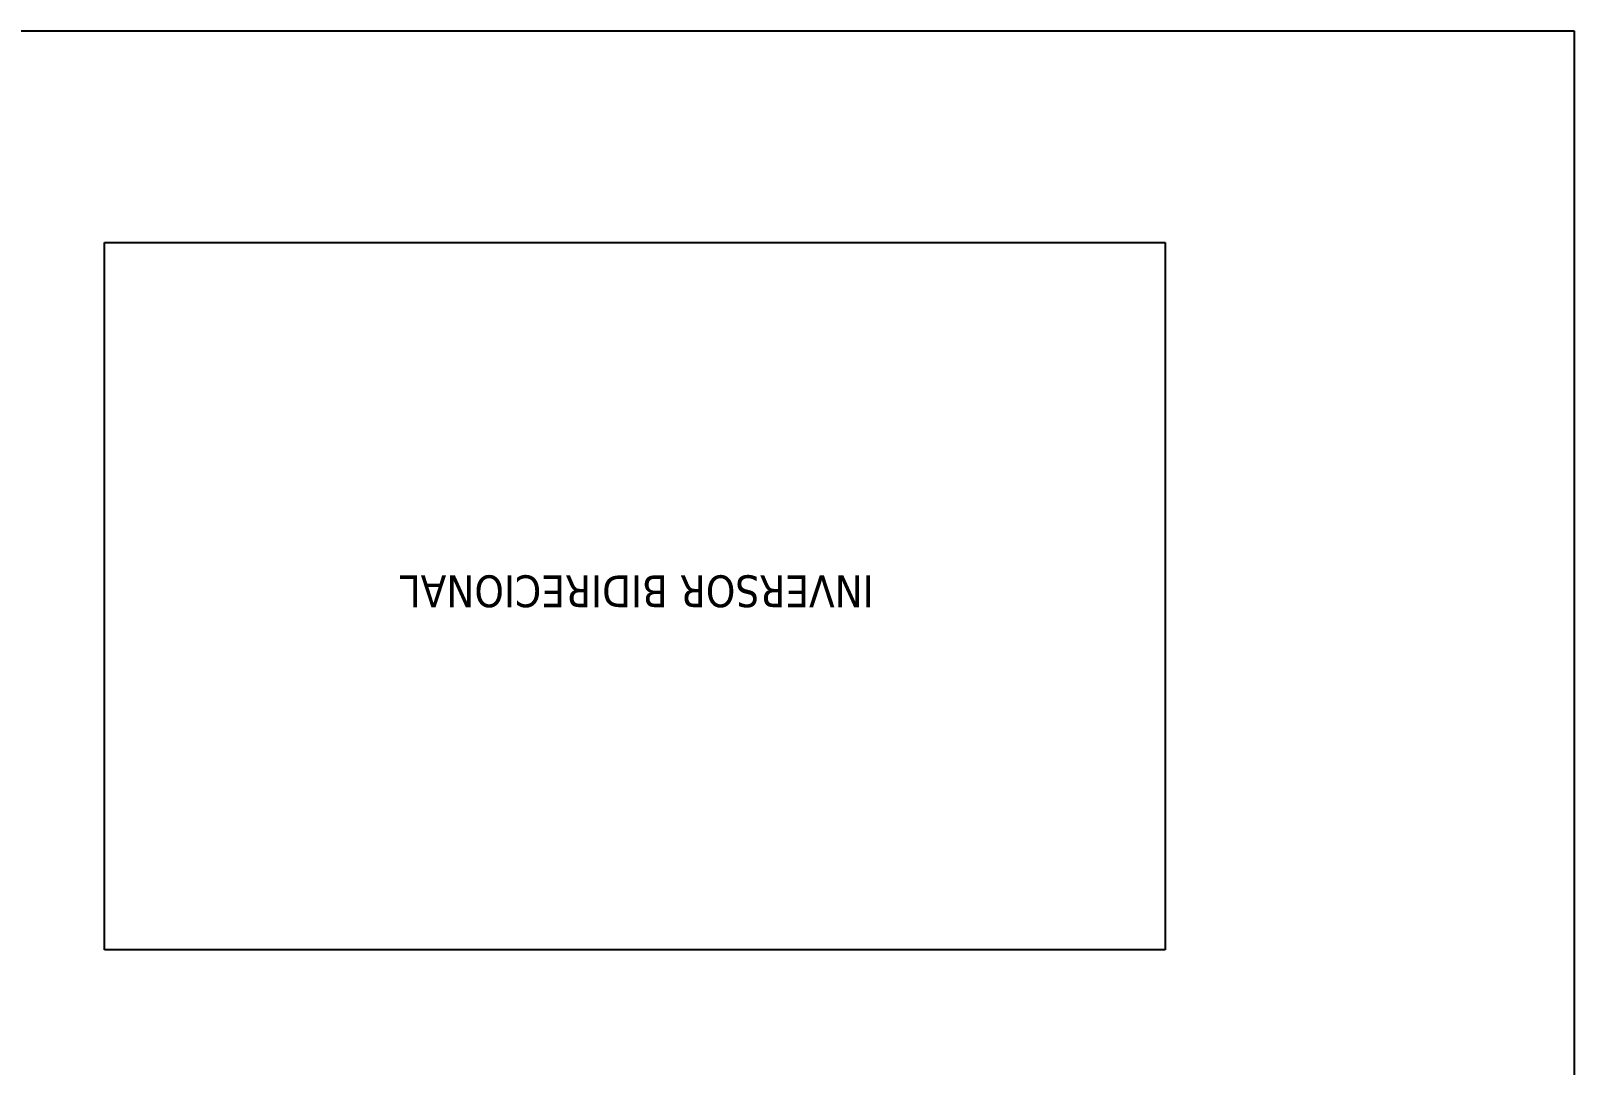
# Model space of a CAD drawing. Header units: millimetres. Extents: x 1341 to 37388, y -13954 to 1849.
# Drawn here: x 6954 to 8700, y -8734 to -7564 of the extents above; entities that cross this region are included whole.
import ezdxf
from ezdxf.enums import TextEntityAlignment as Align

# ---------------------------------------------------------------- set-up
doc = ezdxf.new("R2010")
doc.units = ezdxf.units.MM
doc.layers.add('VIEWPORT', color=1, linetype='Continuous', lineweight=25, plot=False)
doc.styles.add('Tahoma', font='tahoma.ttf')

msp = doc.modelspace()

# ---------------------------------------------------------------- linework, layer by layer
for p, q in [((2790, -7564.15), (8700, -7564.15)), ((8700, -7564.15), (8700, -9904.15)), ((7037.1, -8603.58), (7037.1, -7803.58)), ((7037.1, -7803.58), (8237.1, -7803.58)), ((8237.1, -7803.58), (8237.1, -8603.58)), ((8237.1, -8603.58), (7037.1, -8603.58))]:
    msp.add_line(p, q)

# ---------------------------------------------------------------- texts
at = {"layer": 'VIEWPORT', "style": 'Tahoma'}
msp.add_text('INVERSOR BIDIRECIONAL', height=36, rotation=180, dxfattribs=at).set_placement((7907.65, -8198.13), align=Align.MIDDLE_LEFT)

doc.saveas('drawing.dxf')
